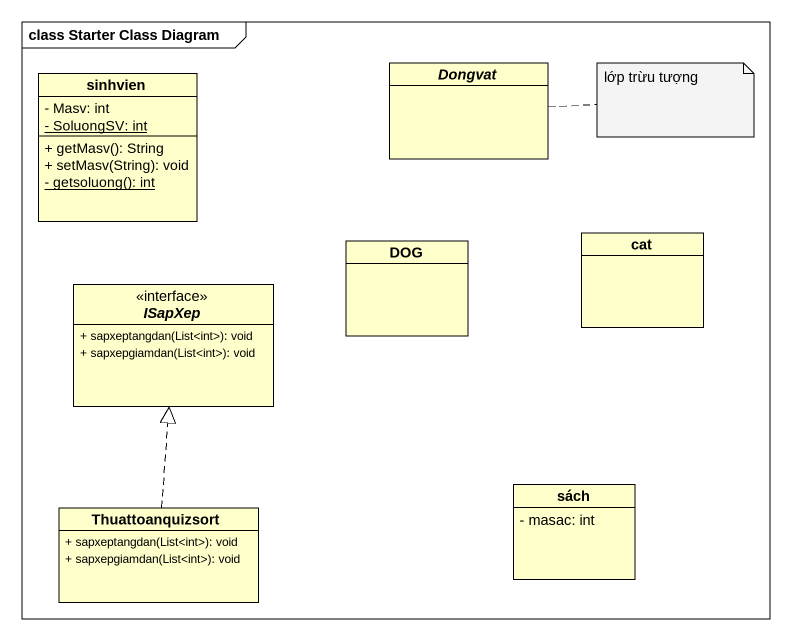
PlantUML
@startuml
mainframe class Starter Class Diagram
hide circle
hide empty members
skinparam classAttributeIconSize 0
class sinhvien {
  - Masv: int
  {static} - SoluongSV: int
  + getMasv(): String
  + setMasv(String): void
  {static} - getsoluong(): int
}
abstract class Dongvat
class cat
interface ISapXep {
  + sapxeptangdan(List<int>): void
  + sapxepgiamdan(List<int>): void
}
class DOG
class sách {
  - masac: int
}
class Thuattoanquizsort {
  + sapxeptangdan(List<int>): void
  + sapxepgiamdan(List<int>): void
}
Thuattoanquizsort .up.|> ISapXep
note right of Dongvat : lớp trừu tượng
@enduml
